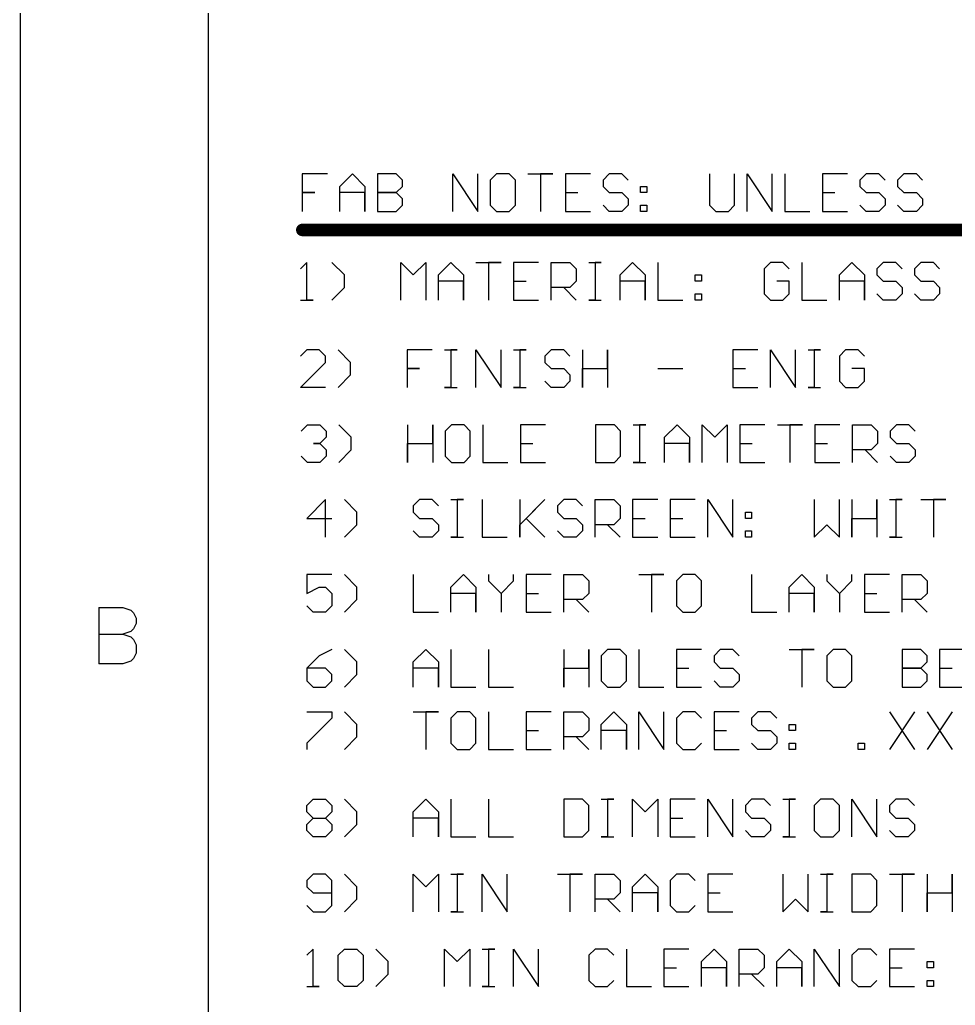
# Model space of a CAD drawing. Header units: millimetres. Extents: x 1.5 to 17.5, y 1 to 11.2.
# Drawn here: x 1.499 to 2.992, y 4.18 to 5.753 of the extents above; entities that cross this region are included whole.
import ezdxf

# ---------------------------------------------------------------- set-up
doc = ezdxf.new("R2010")
doc.units = ezdxf.units.MM
doc.header["$MEASUREMENT"] = 0
doc.layers.add('Mechanical16', color=56, linetype='Continuous')
doc.layers.add('Mechanical6', color=56, linetype='Continuous')

msp = doc.modelspace()

# ---------------------------------------------------------------- linework, layer by layer
at = {"layer": 'Mechanical16'}
for p, q in [((1.625, 4.815), (1.625, 4.725)), ((1.625, 4.815), (1.6636, 4.815)), ((1.6636, 4.815), (1.6764, 4.8107)), ((1.6764, 4.8107), (1.6807, 4.8064)), ((1.6807, 4.8064), (1.685, 4.7978)), ((1.685, 4.7978), (1.685, 4.7893)), ((1.6807, 4.7807), (1.6764, 4.7764)), ((1.685, 4.7893), (1.6807, 4.7807)), ((1.625, 4.7721), (1.6636, 4.7721)), ((1.6764, 4.7764), (1.6636, 4.7721)), ((1.6636, 4.7721), (1.6764, 4.7678)), ((1.6764, 4.7678), (1.6807, 4.7636)), ((1.6807, 4.7636), (1.685, 4.755)), ((1.685, 4.755), (1.685, 4.7421)), ((1.6807, 4.7336), (1.6764, 4.7293)), ((1.685, 4.7421), (1.6807, 4.7336)), ((1.6636, 4.725), (1.625, 4.725)), ((1.6764, 4.7293), (1.6636, 4.725))]:
    msp.add_line(p, q, dxfattribs=at)
at = {"layer": 'Mechanical16', "const_width": 0.002}
for points in [[(1.5, 1), (1.5, 11)], [(1.8, 1.3), (1.8, 10.7)]]:
    msp.add_lwpolyline(points, dxfattribs=at)
at = {"layer": 'Mechanical6'}
for p, q in [((1.9899, 5.5066), (1.9499, 5.5066)), ((1.9499, 5.5066), (1.9499, 5.4766)), ((2.0099, 5.4866), (2.0299, 5.5066)), ((2.0299, 5.5066), (2.0498, 5.4866)), ((2.0698, 5.5066), (2.0698, 5.4466)), ((2.0998, 5.5066), (2.0698, 5.5066)), ((2.1098, 5.4966), (2.0998, 5.5066)), ((2.1898, 5.4466), (2.1898, 5.5066)), ((2.1898, 5.5066), (2.2298, 5.4466)), ((2.2298, 5.4466), (2.2298, 5.5066)), ((2.2598, 5.5066), (2.2498, 5.4966)), ((2.2798, 5.5066), (2.2598, 5.5066)), ((2.2898, 5.4966), (2.2798, 5.5066)), ((2.3098, 5.5066), (2.3498, 5.5066)), ((2.3498, 5.5066), (2.3298, 5.5066)), ((2.3298, 5.5066), (2.3298, 5.4466)), ((2.4097, 5.5066), (2.3697, 5.5066)), ((2.3697, 5.5066), (2.3697, 5.4466)), ((2.4397, 5.5066), (2.4297, 5.4966)), ((2.4597, 5.5066), (2.4397, 5.5066)), ((2.4697, 5.4966), (2.4597, 5.5066)), ((2.5997, 5.5066), (2.5997, 5.4566)), ((2.6397, 5.4566), (2.6397, 5.5066)), ((2.6597, 5.4466), (2.6597, 5.5066)), ((2.6597, 5.5066), (2.6996, 5.4466)), ((2.6996, 5.4466), (2.6996, 5.5066)), ((2.7196, 5.5066), (2.7196, 5.4466)), ((2.8196, 5.5066), (2.7796, 5.5066)), ((2.7796, 5.5066), (2.7796, 5.4466)), ((2.8496, 5.5066), (2.8396, 5.4966)), ((2.8696, 5.5066), (2.8496, 5.5066)), ((2.8796, 5.4966), (2.8696, 5.5066)), ((2.9096, 5.5066), (2.8996, 5.4966)), ((2.9296, 5.5066), (2.9096, 5.5066)), ((2.9396, 5.4966), (2.9296, 5.5066)), ((2.1098, 5.4866), (2.1098, 5.4966)), ((2.2498, 5.4966), (2.2498, 5.4566)), ((2.2898, 5.4566), (2.2898, 5.4966)), ((2.4297, 5.4966), (2.4297, 5.4866)), ((2.8396, 5.4966), (2.8396, 5.4866)), ((2.8996, 5.4966), (2.8996, 5.4866)), ((1.9499, 5.4766), (1.9699, 5.4766)), ((1.9699, 5.4766), (1.9499, 5.4766)), ((1.9499, 5.4766), (1.9499, 5.4466)), ((2.0099, 5.4466), (2.0099, 5.4866)), ((2.0498, 5.4766), (2.0099, 5.4766)), ((2.0498, 5.4866), (2.0498, 5.4466)), ((2.0498, 5.4466), (2.0498, 5.4766)), ((2.0998, 5.4766), (2.0698, 5.4766)), ((2.0698, 5.4766), (2.0998, 5.4766)), ((2.0998, 5.4766), (2.1098, 5.4866)), ((2.1098, 5.4666), (2.0998, 5.4766)), ((2.3697, 5.4766), (2.3897, 5.4766)), ((2.4297, 5.4866), (2.4397, 5.4766)), ((2.4397, 5.4766), (2.4597, 5.4766)), ((2.4597, 5.4766), (2.4697, 5.4666)), ((2.4897, 5.4866), (2.4997, 5.4866)), ((2.4897, 5.4766), (2.4897, 5.4866)), ((2.4997, 5.4766), (2.4897, 5.4766)), ((2.4997, 5.4866), (2.4997, 5.4766)), ((2.7796, 5.4766), (2.7996, 5.4766)), ((2.8396, 5.4866), (2.8496, 5.4766)), ((2.8496, 5.4766), (2.8696, 5.4766)), ((2.8696, 5.4766), (2.8796, 5.4666)), ((2.8996, 5.4866), (2.9096, 5.4766)), ((2.9096, 5.4766), (2.9296, 5.4766)), ((2.9296, 5.4766), (2.9396, 5.4666)), ((2.0998, 5.4466), (2.1098, 5.4566)), ((2.1098, 5.4566), (2.1098, 5.4666)), ((2.2498, 5.4566), (2.2598, 5.4466)), ((2.2798, 5.4466), (2.2898, 5.4566)), ((2.4397, 5.4466), (2.4297, 5.4566)), ((2.4697, 5.4566), (2.4597, 5.4466)), ((2.4697, 5.4666), (2.4697, 5.4566)), ((2.4897, 5.4566), (2.4997, 5.4566)), ((2.4897, 5.4466), (2.4897, 5.4566)), ((2.4997, 5.4566), (2.4997, 5.4466)), ((2.5997, 5.4566), (2.6097, 5.4466)), ((2.6297, 5.4466), (2.6397, 5.4566)), ((2.8496, 5.4466), (2.8396, 5.4566)), ((2.8796, 5.4566), (2.8696, 5.4466)), ((2.8796, 5.4666), (2.8796, 5.4566)), ((2.9096, 5.4466), (2.8996, 5.4566)), ((2.9396, 5.4566), (2.9296, 5.4466)), ((2.9396, 5.4666), (2.9396, 5.4566)), ((2.0698, 5.4466), (2.0998, 5.4466)), ((2.2598, 5.4466), (2.2798, 5.4466)), ((2.3697, 5.4466), (2.4097, 5.4466)), ((2.4597, 5.4466), (2.4397, 5.4466)), ((2.4997, 5.4466), (2.4897, 5.4466)), ((2.6097, 5.4466), (2.6297, 5.4466)), ((2.7196, 5.4466), (2.7596, 5.4466)), ((2.7796, 5.4466), (2.8196, 5.4466)), ((2.8696, 5.4466), (2.8496, 5.4466)), ((2.9296, 5.4466), (2.9096, 5.4466)), ((1.957, 5.3653), (1.947, 5.3553)), ((1.957, 5.3053), (1.957, 5.3653)), ((2.017, 5.3453), (1.997, 5.3653)), ((2.107, 5.3053), (2.107, 5.3653)), ((2.107, 5.3653), (2.127, 5.3453)), ((2.127, 5.3453), (2.147, 5.3653)), ((2.147, 5.3653), (2.147, 5.3053)), ((2.167, 5.3453), (2.187, 5.3653)), ((2.187, 5.3653), (2.207, 5.3453)), ((2.2269, 5.3653), (2.2669, 5.3653)), ((2.2669, 5.3653), (2.2469, 5.3653)), ((2.2469, 5.3653), (2.2469, 5.3053)), ((2.3269, 5.3653), (2.2869, 5.3653)), ((2.2869, 5.3653), (2.2869, 5.3053)), ((2.3469, 5.3053), (2.3469, 5.3653)), ((2.3469, 5.3653), (2.3769, 5.3653)), ((2.3769, 5.3653), (2.3869, 5.3553)), ((2.4069, 5.3653), (2.4269, 5.3653)), ((2.4269, 5.3653), (2.4169, 5.3653)), ((2.4169, 5.3653), (2.4169, 5.3053)), ((2.4569, 5.3453), (2.4769, 5.3653)), ((2.4769, 5.3653), (2.4969, 5.3453)), ((2.5169, 5.3653), (2.5169, 5.3053)), ((2.6968, 5.3653), (2.6868, 5.3553)), ((2.7168, 5.3653), (2.6968, 5.3653)), ((2.7268, 5.3553), (2.7168, 5.3653)), ((2.7468, 5.3653), (2.7468, 5.3053)), ((2.8068, 5.3453), (2.8268, 5.3653)), ((2.8268, 5.3653), (2.8467, 5.3453)), ((2.8767, 5.3653), (2.8667, 5.3553)), ((2.8967, 5.3653), (2.8767, 5.3653)), ((2.9067, 5.3553), (2.8967, 5.3653)), ((2.9367, 5.3653), (2.9267, 5.3553)), ((2.9567, 5.3653), (2.9367, 5.3653)), ((2.9667, 5.3553), (2.9567, 5.3653)), ((2.3869, 5.3553), (2.3869, 5.3353)), ((2.6868, 5.3553), (2.6868, 5.3153)), ((2.8667, 5.3553), (2.8667, 5.3453)), ((2.9267, 5.3553), (2.9267, 5.3453)), ((2.017, 5.3253), (2.017, 5.3453)), ((2.167, 5.3053), (2.167, 5.3453)), ((2.207, 5.3353), (2.167, 5.3353)), ((2.207, 5.3453), (2.207, 5.3053)), ((2.207, 5.3053), (2.207, 5.3353)), ((2.2869, 5.3353), (2.3069, 5.3353)), ((2.3869, 5.3353), (2.3769, 5.3253)), ((2.4569, 5.3053), (2.4569, 5.3453)), ((2.4969, 5.3353), (2.4569, 5.3353)), ((2.4969, 5.3453), (2.4969, 5.3053)), ((2.4969, 5.3053), (2.4969, 5.3353)), ((2.5768, 5.3453), (2.5868, 5.3453)), ((2.5768, 5.3353), (2.5768, 5.3453)), ((2.5868, 5.3353), (2.5768, 5.3353)), ((2.5868, 5.3453), (2.5868, 5.3353)), ((2.7268, 5.3353), (2.7068, 5.3353)), ((2.7268, 5.3153), (2.7268, 5.3353)), ((2.8068, 5.3053), (2.8068, 5.3453)), ((2.8467, 5.3353), (2.8068, 5.3353)), ((2.8467, 5.3453), (2.8467, 5.3053)), ((2.8467, 5.3053), (2.8467, 5.3353)), ((2.8667, 5.3453), (2.8767, 5.3353)), ((2.8767, 5.3353), (2.8967, 5.3353)), ((2.8967, 5.3353), (2.9067, 5.3253)), ((2.9267, 5.3453), (2.9367, 5.3353)), ((2.9367, 5.3353), (2.9567, 5.3353)), ((2.9567, 5.3353), (2.9667, 5.3253)), ((1.997, 5.3053), (2.017, 5.3253)), ((2.3769, 5.3253), (2.3469, 5.3253)), ((2.3669, 5.3253), (2.3869, 5.3053)), ((2.5768, 5.3153), (2.5868, 5.3153)), ((2.5768, 5.3053), (2.5768, 5.3153)), ((2.5868, 5.3153), (2.5868, 5.3053)), ((2.6868, 5.3153), (2.6968, 5.3053)), ((2.7168, 5.3053), (2.7268, 5.3153)), ((2.8767, 5.3053), (2.8667, 5.3153)), ((2.9067, 5.3153), (2.8967, 5.3053)), ((2.9067, 5.3253), (2.9067, 5.3153)), ((2.9367, 5.3053), (2.9267, 5.3153)), ((2.9667, 5.3153), (2.9567, 5.3053)), ((2.9667, 5.3253), (2.9667, 5.3153)), ((1.947, 5.3053), (1.967, 5.3053)), ((1.967, 5.3053), (1.957, 5.3053)), ((2.2869, 5.3053), (2.3269, 5.3053)), ((2.4169, 5.3053), (2.4069, 5.3053)), ((2.4069, 5.3053), (2.4269, 5.3053)), ((2.5169, 5.3053), (2.5568, 5.3053)), ((2.5868, 5.3053), (2.5768, 5.3053)), ((2.6968, 5.3053), (2.7168, 5.3053)), ((2.7468, 5.3053), (2.7868, 5.3053)), ((2.8967, 5.3053), (2.8767, 5.3053)), ((2.9567, 5.3053), (2.9367, 5.3053)), ((1.957, 5.2258), (1.947, 5.2158)), ((1.977, 5.2258), (1.957, 5.2258)), ((1.987, 5.2158), (1.977, 5.2258)), ((2.027, 5.2058), (2.007, 5.2258)), ((2.157, 5.2258), (2.117, 5.2258)), ((2.117, 5.2258), (2.117, 5.1958)), ((2.177, 5.2258), (2.197, 5.2258)), ((2.197, 5.2258), (2.187, 5.2258)), ((2.187, 5.2258), (2.187, 5.1658)), ((2.2269, 5.1658), (2.2269, 5.2258)), ((2.2269, 5.2258), (2.2669, 5.1658)), ((2.2669, 5.1658), (2.2669, 5.2258)), ((2.2869, 5.2258), (2.3069, 5.2258)), ((2.3069, 5.2258), (2.2969, 5.2258)), ((2.2969, 5.2258), (2.2969, 5.1658)), ((2.3469, 5.2258), (2.3369, 5.2158)), ((2.3669, 5.2258), (2.3469, 5.2258)), ((2.3769, 5.2158), (2.3669, 5.2258)), ((2.3969, 5.2258), (2.3969, 5.1658)), ((2.4369, 5.1958), (2.4369, 5.2258)), ((2.4369, 5.2258), (2.4369, 5.1658)), ((2.6768, 5.2258), (2.6368, 5.2258)), ((2.6368, 5.2258), (2.6368, 5.1658)), ((2.6968, 5.1658), (2.6968, 5.2258)), ((2.6968, 5.2258), (2.7368, 5.1658)), ((2.7368, 5.1658), (2.7368, 5.2258)), ((2.7568, 5.2258), (2.7768, 5.2258)), ((2.7768, 5.2258), (2.7668, 5.2258)), ((2.7668, 5.2258), (2.7668, 5.1658)), ((2.8168, 5.2258), (2.8068, 5.2158)), ((2.8368, 5.2258), (2.8168, 5.2258)), ((2.8467, 5.2158), (2.8368, 5.2258)), ((1.947, 5.1658), (1.987, 5.2058)), ((1.987, 5.2058), (1.987, 5.2158)), ((2.027, 5.1858), (2.027, 5.2058)), ((2.3369, 5.2158), (2.3369, 5.2058)), ((2.3369, 5.2058), (2.3469, 5.1958)), ((2.8068, 5.2158), (2.8068, 5.1758)), ((2.117, 5.1958), (2.137, 5.1958)), ((2.137, 5.1958), (2.117, 5.1958)), ((2.117, 5.1958), (2.117, 5.1658)), ((2.3469, 5.1958), (2.3669, 5.1958)), ((2.3669, 5.1958), (2.3769, 5.1858)), ((2.3969, 5.1658), (2.3969, 5.1958)), ((2.3969, 5.1958), (2.4369, 5.1958)), ((2.5169, 5.1958), (2.5568, 5.1958)), ((2.6368, 5.1958), (2.6568, 5.1958)), ((2.8467, 5.1958), (2.8268, 5.1958)), ((2.8467, 5.1758), (2.8467, 5.1958)), ((2.007, 5.1658), (2.027, 5.1858)), ((2.3469, 5.1658), (2.3369, 5.1758)), ((2.3769, 5.1758), (2.3669, 5.1658)), ((2.3769, 5.1858), (2.3769, 5.1758)), ((2.8068, 5.1758), (2.8168, 5.1658)), ((2.8368, 5.1658), (2.8467, 5.1758)), ((1.987, 5.1658), (1.947, 5.1658)), ((2.187, 5.1658), (2.177, 5.1658)), ((2.177, 5.1658), (2.197, 5.1658)), ((2.2969, 5.1658), (2.2869, 5.1658)), ((2.2869, 5.1658), (2.3069, 5.1658)), ((2.3669, 5.1658), (2.3469, 5.1658)), ((2.6368, 5.1658), (2.6768, 5.1658)), ((2.7668, 5.1658), (2.7568, 5.1658)), ((2.7568, 5.1658), (2.7768, 5.1658)), ((2.8168, 5.1658), (2.8368, 5.1658)), ((1.948, 5.0963), (1.958, 5.1063)), ((1.958, 5.1063), (1.978, 5.1063)), ((1.978, 5.1063), (1.988, 5.0963)), ((1.988, 5.0963), (1.988, 5.0863)), ((2.028, 5.0863), (2.008, 5.1063)), ((2.1179, 5.1063), (2.1179, 5.0463)), ((2.1579, 5.0763), (2.1579, 5.1063)), ((2.1579, 5.1063), (2.1579, 5.0463)), ((2.1879, 5.1063), (2.1779, 5.0963)), ((2.1779, 5.0963), (2.1779, 5.0563)), ((2.2079, 5.1063), (2.1879, 5.1063)), ((2.2179, 5.0963), (2.2079, 5.1063)), ((2.2179, 5.0563), (2.2179, 5.0963)), ((2.2379, 5.1063), (2.2379, 5.0463)), ((2.3379, 5.1063), (2.2979, 5.1063)), ((2.2979, 5.1063), (2.2979, 5.0463)), ((2.4178, 5.1063), (2.4178, 5.0463)), ((2.4478, 5.1063), (2.4178, 5.1063)), ((2.4578, 5.0963), (2.4478, 5.1063)), ((2.4578, 5.0563), (2.4578, 5.0963)), ((2.4778, 5.1063), (2.4978, 5.1063)), ((2.4978, 5.1063), (2.4878, 5.1063)), ((2.4878, 5.1063), (2.4878, 5.0463)), ((2.5278, 5.0863), (2.5478, 5.1063)), ((2.5478, 5.1063), (2.5678, 5.0863)), ((2.5878, 5.0463), (2.5878, 5.1063)), ((2.5878, 5.1063), (2.6078, 5.0863)), ((2.6078, 5.0863), (2.6278, 5.1063)), ((2.6278, 5.1063), (2.6278, 5.0463)), ((2.6878, 5.1063), (2.6478, 5.1063)), ((2.6478, 5.1063), (2.6478, 5.0463)), ((2.7078, 5.1063), (2.7477, 5.1063)), ((2.7477, 5.1063), (2.7277, 5.1063)), ((2.7277, 5.1063), (2.7277, 5.0463)), ((2.8077, 5.1063), (2.7677, 5.1063)), ((2.7677, 5.1063), (2.7677, 5.0463)), ((2.8277, 5.0463), (2.8277, 5.1063)), ((2.8277, 5.1063), (2.8577, 5.1063)), ((2.8577, 5.1063), (2.8677, 5.0963)), ((2.8677, 5.0963), (2.8677, 5.0763)), ((2.8977, 5.1063), (2.8877, 5.0963)), ((2.8877, 5.0963), (2.8877, 5.0863)), ((2.9177, 5.1063), (2.8977, 5.1063)), ((2.9277, 5.0963), (2.9177, 5.1063)), ((1.988, 5.0863), (1.978, 5.0763)), ((2.028, 5.0663), (2.028, 5.0863)), ((2.5278, 5.0463), (2.5278, 5.0863)), ((2.5678, 5.0863), (2.5678, 5.0463)), ((2.8877, 5.0863), (2.8977, 5.0763)), ((1.978, 5.0763), (1.968, 5.0763)), ((1.968, 5.0763), (1.978, 5.0763)), ((1.978, 5.0763), (1.988, 5.0663)), ((1.988, 5.0663), (1.988, 5.0563)), ((2.008, 5.0463), (2.028, 5.0663)), ((2.1179, 5.0463), (2.1179, 5.0763)), ((2.1179, 5.0763), (2.1579, 5.0763)), ((2.2979, 5.0763), (2.3179, 5.0763)), ((2.5678, 5.0763), (2.5278, 5.0763)), ((2.5678, 5.0463), (2.5678, 5.0763)), ((2.6478, 5.0763), (2.6678, 5.0763)), ((2.7677, 5.0763), (2.7877, 5.0763)), ((2.8577, 5.0663), (2.8277, 5.0663)), ((2.8477, 5.0663), (2.8677, 5.0463)), ((2.8677, 5.0763), (2.8577, 5.0663)), ((2.8977, 5.0763), (2.9177, 5.0763)), ((2.9177, 5.0763), (2.9277, 5.0663)), ((2.9277, 5.0663), (2.9277, 5.0563)), ((1.958, 5.0463), (1.948, 5.0563)), ((1.988, 5.0563), (1.978, 5.0463)), ((2.1779, 5.0563), (2.1879, 5.0463)), ((2.2079, 5.0463), (2.2179, 5.0563)), ((2.4478, 5.0463), (2.4578, 5.0563)), ((2.8977, 5.0463), (2.8877, 5.0563)), ((2.9277, 5.0563), (2.9177, 5.0463)), ((1.978, 5.0463), (1.958, 5.0463)), ((2.1879, 5.0463), (2.2079, 5.0463)), ((2.2379, 5.0463), (2.2779, 5.0463)), ((2.2979, 5.0463), (2.3379, 5.0463)), ((2.4178, 5.0463), (2.4478, 5.0463)), ((2.4878, 5.0463), (2.4778, 5.0463)), ((2.4778, 5.0463), (2.4978, 5.0463)), ((2.6478, 5.0463), (2.6878, 5.0463)), ((2.7677, 5.0463), (2.8077, 5.0463)), ((2.9177, 5.0463), (2.8977, 5.0463)), ((1.987, 4.9868), (1.957, 4.9568)), ((1.987, 4.9268), (1.987, 4.9868)), ((2.037, 4.9668), (2.017, 4.9868)), ((2.137, 4.9868), (2.127, 4.9768)), ((2.157, 4.9868), (2.137, 4.9868)), ((2.167, 4.9768), (2.157, 4.9868)), ((2.187, 4.9868), (2.207, 4.9868)), ((2.207, 4.9868), (2.197, 4.9868)), ((2.197, 4.9868), (2.197, 4.9268)), ((2.2369, 4.9868), (2.2369, 4.9268)), ((2.2969, 4.9868), (2.2969, 4.9268)), ((2.2969, 4.9468), (2.3369, 4.9868)), ((2.3369, 4.9868), (2.3069, 4.9568)), ((2.3669, 4.9868), (2.3569, 4.9768)), ((2.3869, 4.9868), (2.3669, 4.9868)), ((2.3969, 4.9768), (2.3869, 4.9868)), ((2.4169, 4.9268), (2.4169, 4.9868)), ((2.4169, 4.9868), (2.4469, 4.9868)), ((2.4469, 4.9868), (2.4569, 4.9768)), ((2.5169, 4.9868), (2.4769, 4.9868)), ((2.4769, 4.9868), (2.4769, 4.9268)), ((2.5768, 4.9868), (2.5369, 4.9868)), ((2.5369, 4.9868), (2.5369, 4.9268)), ((2.5968, 4.9268), (2.5968, 4.9868)), ((2.5968, 4.9868), (2.6368, 4.9268)), ((2.6368, 4.9268), (2.6368, 4.9868)), ((2.7668, 4.9868), (2.7668, 4.9268)), ((2.8068, 4.9268), (2.8068, 4.9868)), ((2.8268, 4.9868), (2.8268, 4.9268)), ((2.8667, 4.9568), (2.8667, 4.9868)), ((2.8667, 4.9868), (2.8667, 4.9268)), ((2.8867, 4.9868), (2.9067, 4.9868)), ((2.9067, 4.9868), (2.8967, 4.9868)), ((2.8967, 4.9868), (2.8967, 4.9268)), ((2.9367, 4.9868), (2.9767, 4.9868)), ((2.9767, 4.9868), (2.9567, 4.9868)), ((2.9567, 4.9868), (2.9567, 4.9268)), ((2.127, 4.9768), (2.127, 4.9668)), ((2.3569, 4.9768), (2.3569, 4.9668)), ((2.4569, 4.9768), (2.4569, 4.9568)), ((1.957, 4.9568), (1.997, 4.9568)), ((2.037, 4.9468), (2.037, 4.9668)), ((2.127, 4.9668), (2.137, 4.9568)), ((2.137, 4.9568), (2.157, 4.9568)), ((2.157, 4.9568), (2.167, 4.9468)), ((2.3069, 4.9568), (2.3369, 4.9268)), ((2.3569, 4.9668), (2.3669, 4.9568)), ((2.3669, 4.9568), (2.3869, 4.9568)), ((2.3869, 4.9568), (2.3969, 4.9468)), ((2.4569, 4.9568), (2.4469, 4.9468)), ((2.4769, 4.9568), (2.4969, 4.9568)), ((2.5369, 4.9568), (2.5568, 4.9568)), ((2.6568, 4.9668), (2.6668, 4.9668)), ((2.6568, 4.9568), (2.6568, 4.9668)), ((2.6668, 4.9568), (2.6568, 4.9568)), ((2.6668, 4.9668), (2.6668, 4.9568)), ((2.8268, 4.9268), (2.8268, 4.9568)), ((2.8268, 4.9568), (2.8667, 4.9568)), ((2.017, 4.9268), (2.037, 4.9468)), ((2.167, 4.9468), (2.167, 4.9368)), ((2.2969, 4.9268), (2.2969, 4.9468)), ((2.3969, 4.9468), (2.3969, 4.9368)), ((2.4469, 4.9468), (2.4169, 4.9468)), ((2.4369, 4.9468), (2.4569, 4.9268)), ((2.7668, 4.9268), (2.7868, 4.9468)), ((2.7868, 4.9468), (2.8068, 4.9268)), ((2.137, 4.9268), (2.127, 4.9368)), ((2.157, 4.9268), (2.137, 4.9268)), ((2.167, 4.9368), (2.157, 4.9268)), ((2.197, 4.9268), (2.187, 4.9268)), ((2.187, 4.9268), (2.207, 4.9268)), ((2.2369, 4.9268), (2.2769, 4.9268)), ((2.3669, 4.9268), (2.3569, 4.9368)), ((2.3869, 4.9268), (2.3669, 4.9268)), ((2.3969, 4.9368), (2.3869, 4.9268)), ((2.4769, 4.9268), (2.5169, 4.9268)), ((2.5369, 4.9268), (2.5768, 4.9268)), ((2.6568, 4.9368), (2.6668, 4.9368)), ((2.6568, 4.9268), (2.6568, 4.9368)), ((2.6668, 4.9268), (2.6568, 4.9268)), ((2.6668, 4.9368), (2.6668, 4.9268)), ((2.8967, 4.9268), (2.8867, 4.9268)), ((2.8867, 4.9268), (2.9067, 4.9268)), ((1.997, 4.8673), (1.957, 4.8673)), ((1.957, 4.8673), (1.957, 4.8373)), ((2.037, 4.8473), (2.017, 4.8673)), ((2.127, 4.8673), (2.127, 4.8073)), ((2.187, 4.8473), (2.207, 4.8673)), ((2.207, 4.8673), (2.227, 4.8473)), ((2.2469, 4.8673), (2.2469, 4.8573)), ((2.2869, 4.8573), (2.2869, 4.8673)), ((2.3469, 4.8673), (2.3069, 4.8673)), ((2.3069, 4.8673), (2.3069, 4.8073)), ((2.3669, 4.8073), (2.3669, 4.8673)), ((2.3669, 4.8673), (2.3969, 4.8673)), ((2.3969, 4.8673), (2.4069, 4.8573)), ((2.4869, 4.8673), (2.5269, 4.8673)), ((2.5269, 4.8673), (2.5069, 4.8673)), ((2.5069, 4.8673), (2.5069, 4.8073)), ((2.5568, 4.8673), (2.5468, 4.8573)), ((2.5768, 4.8673), (2.5568, 4.8673)), ((2.5868, 4.8573), (2.5768, 4.8673)), ((2.6668, 4.8673), (2.6668, 4.8073)), ((2.7268, 4.8473), (2.7468, 4.8673)), ((2.7468, 4.8673), (2.7668, 4.8473)), ((2.7868, 4.8673), (2.7868, 4.8573)), ((2.8268, 4.8573), (2.8268, 4.8673)), ((2.8867, 4.8673), (2.8468, 4.8673)), ((2.8468, 4.8673), (2.8468, 4.8073)), ((2.9067, 4.8073), (2.9067, 4.8673)), ((2.9067, 4.8673), (2.9367, 4.8673)), ((2.9367, 4.8673), (2.9467, 4.8573)), ((1.957, 4.8373), (1.977, 4.8473)), ((1.977, 4.8473), (1.987, 4.8473)), ((1.987, 4.8473), (1.997, 4.8373)), ((2.037, 4.8273), (2.037, 4.8473)), ((2.187, 4.8073), (2.187, 4.8473)), ((2.227, 4.8473), (2.227, 4.8073)), ((2.2469, 4.8573), (2.2669, 4.8373)), ((2.2669, 4.8373), (2.2869, 4.8573)), ((2.4069, 4.8573), (2.4069, 4.8373)), ((2.5468, 4.8573), (2.5468, 4.8173)), ((2.5868, 4.8173), (2.5868, 4.8573)), ((2.7268, 4.8073), (2.7268, 4.8473)), ((2.7668, 4.8473), (2.7668, 4.8073)), ((2.7868, 4.8573), (2.8068, 4.8373)), ((2.8068, 4.8373), (2.8268, 4.8573)), ((2.9467, 4.8573), (2.9467, 4.8373)), ((1.997, 4.8373), (1.997, 4.8173)), ((2.017, 4.8073), (2.037, 4.8273)), ((2.227, 4.8373), (2.187, 4.8373)), ((2.227, 4.8073), (2.227, 4.8373)), ((2.2669, 4.8373), (2.2669, 4.8073)), ((2.3069, 4.8373), (2.3269, 4.8373)), ((2.3969, 4.8273), (2.3669, 4.8273)), ((2.3869, 4.8273), (2.4069, 4.8073)), ((2.4069, 4.8373), (2.3969, 4.8273)), ((2.7668, 4.8373), (2.7268, 4.8373)), ((2.7668, 4.8073), (2.7668, 4.8373)), ((2.8068, 4.8373), (2.8068, 4.8073)), ((2.8468, 4.8373), (2.8667, 4.8373)), ((2.9367, 4.8273), (2.9067, 4.8273)), ((2.9267, 4.8273), (2.9467, 4.8073)), ((2.9467, 4.8373), (2.9367, 4.8273)), ((1.967, 4.8073), (1.957, 4.8173)), ((1.997, 4.8173), (1.987, 4.8073)), ((2.5468, 4.8173), (2.5568, 4.8073)), ((2.5768, 4.8073), (2.5868, 4.8173)), ((1.987, 4.8073), (1.967, 4.8073)), ((2.127, 4.8073), (2.167, 4.8073)), ((2.3069, 4.8073), (2.3469, 4.8073)), ((2.5568, 4.8073), (2.5768, 4.8073)), ((2.6668, 4.8073), (2.7068, 4.8073)), ((2.8468, 4.8073), (2.8867, 4.8073)), ((1.977, 4.7378), (1.957, 4.7178)), ((1.997, 4.7478), (1.977, 4.7378)), ((2.037, 4.7278), (2.017, 4.7478)), ((2.127, 4.7278), (2.147, 4.7478)), ((2.147, 4.7478), (2.167, 4.7278)), ((2.187, 4.7478), (2.187, 4.6878)), ((2.2469, 4.7478), (2.2469, 4.6878)), ((2.3669, 4.7478), (2.3669, 4.6878)), ((2.4069, 4.7178), (2.4069, 4.7478)), ((2.4069, 4.7478), (2.4069, 4.6878)), ((2.4369, 4.7478), (2.4269, 4.7378)), ((2.4269, 4.7378), (2.4269, 4.6978)), ((2.4569, 4.7478), (2.4369, 4.7478)), ((2.4669, 4.7378), (2.4569, 4.7478)), ((2.4669, 4.6978), (2.4669, 4.7378)), ((2.4869, 4.7478), (2.4869, 4.6878)), ((2.5868, 4.7478), (2.5468, 4.7478)), ((2.5468, 4.7478), (2.5468, 4.6878)), ((2.6168, 4.7478), (2.6068, 4.7378)), ((2.6068, 4.7378), (2.6068, 4.7278)), ((2.6368, 4.7478), (2.6168, 4.7478)), ((2.6468, 4.7378), (2.6368, 4.7478)), ((2.7268, 4.7478), (2.7668, 4.7478)), ((2.7668, 4.7478), (2.7468, 4.7478)), ((2.7468, 4.7478), (2.7468, 4.6878)), ((2.7968, 4.7478), (2.7868, 4.7378)), ((2.7868, 4.7378), (2.7868, 4.6978)), ((2.8168, 4.7478), (2.7968, 4.7478)), ((2.8268, 4.7378), (2.8168, 4.7478)), ((2.8268, 4.6978), (2.8268, 4.7378)), ((2.9067, 4.7478), (2.9067, 4.6878)), ((2.9367, 4.7478), (2.9067, 4.7478)), ((2.9467, 4.7378), (2.9367, 4.7478)), ((2.9467, 4.7278), (2.9467, 4.7378)), ((3.0067, 4.7478), (2.9667, 4.7478)), ((2.9667, 4.7478), (2.9667, 4.6878)), ((1.957, 4.7178), (1.957, 4.6978)), ((1.987, 4.7178), (1.957, 4.7178)), ((1.997, 4.7078), (1.987, 4.7178)), ((2.037, 4.7078), (2.037, 4.7278)), ((2.127, 4.6878), (2.127, 4.7278)), ((2.167, 4.7178), (2.127, 4.7178)), ((2.167, 4.7278), (2.167, 4.6878)), ((2.167, 4.6878), (2.167, 4.7178)), ((2.3669, 4.6878), (2.3669, 4.7178)), ((2.3669, 4.7178), (2.4069, 4.7178)), ((2.5468, 4.7178), (2.5668, 4.7178)), ((2.6068, 4.7278), (2.6168, 4.7178)), ((2.6168, 4.7178), (2.6368, 4.7178)), ((2.6368, 4.7178), (2.6468, 4.7078)), ((2.9367, 4.7178), (2.9067, 4.7178)), ((2.9067, 4.7178), (2.9367, 4.7178)), ((2.9367, 4.7178), (2.9467, 4.7278)), ((2.9467, 4.7078), (2.9367, 4.7178)), ((2.9667, 4.7178), (2.9867, 4.7178)), ((1.997, 4.6978), (1.997, 4.7078)), ((2.017, 4.6878), (2.037, 4.7078)), ((2.6468, 4.7078), (2.6468, 4.6978)), ((2.9467, 4.6978), (2.9467, 4.7078)), ((1.957, 4.6978), (1.967, 4.6878)), ((1.967, 4.6878), (1.987, 4.6878)), ((1.987, 4.6878), (1.997, 4.6978)), ((2.187, 4.6878), (2.227, 4.6878)), ((2.2469, 4.6878), (2.2869, 4.6878)), ((2.4269, 4.6978), (2.4369, 4.6878)), ((2.4369, 4.6878), (2.4569, 4.6878)), ((2.4569, 4.6878), (2.4669, 4.6978)), ((2.4869, 4.6878), (2.5269, 4.6878)), ((2.5468, 4.6878), (2.5868, 4.6878)), ((2.6168, 4.6878), (2.6068, 4.6978)), ((2.6368, 4.6878), (2.6168, 4.6878)), ((2.6468, 4.6978), (2.6368, 4.6878)), ((2.7868, 4.6978), (2.7968, 4.6878)), ((2.7968, 4.6878), (2.8168, 4.6878)), ((2.8168, 4.6878), (2.8268, 4.6978)), ((2.9067, 4.6878), (2.9367, 4.6878)), ((2.9367, 4.6878), (2.9467, 4.6978)), ((2.9667, 4.6878), (3.0067, 4.6878)), ((1.957, 4.6483), (1.997, 4.6483)), ((1.997, 4.6483), (1.997, 4.6383)), ((2.037, 4.6283), (2.017, 4.6483)), ((2.127, 4.6483), (2.167, 4.6483)), ((2.167, 4.6483), (2.147, 4.6483)), ((2.147, 4.6483), (2.147, 4.5883)), ((2.197, 4.6483), (2.187, 4.6383)), ((2.217, 4.6483), (2.197, 4.6483)), ((2.227, 4.6383), (2.217, 4.6483)), ((2.2469, 4.6483), (2.2469, 4.5883)), ((2.3469, 4.6483), (2.3069, 4.6483)), ((2.3069, 4.6483), (2.3069, 4.5883)), ((2.3669, 4.5883), (2.3669, 4.6483)), ((2.3669, 4.6483), (2.3969, 4.6483)), ((2.3969, 4.6483), (2.4069, 4.6383)), ((2.4269, 4.6283), (2.4469, 4.6483)), ((2.4469, 4.6483), (2.4669, 4.6283)), ((2.4869, 4.5883), (2.4869, 4.6483)), ((2.4869, 4.6483), (2.5269, 4.5883)), ((2.5269, 4.5883), (2.5269, 4.6483)), ((2.5568, 4.6483), (2.5468, 4.6383)), ((2.5768, 4.6483), (2.5568, 4.6483)), ((2.5868, 4.6383), (2.5768, 4.6483)), ((2.6468, 4.6483), (2.6068, 4.6483)), ((2.6068, 4.6483), (2.6068, 4.5883)), ((2.6768, 4.6483), (2.6668, 4.6383)), ((2.6968, 4.6483), (2.6768, 4.6483)), ((2.7068, 4.6383), (2.6968, 4.6483)), ((2.8867, 4.6483), (2.9267, 4.5883)), ((2.9267, 4.6483), (2.8867, 4.5883)), ((2.9467, 4.6483), (2.9867, 4.5883)), ((2.9867, 4.6483), (2.9467, 4.5883)), ((1.997, 4.6383), (1.957, 4.5983)), ((2.037, 4.6083), (2.037, 4.6283)), ((2.187, 4.6383), (2.187, 4.5983)), ((2.227, 4.5983), (2.227, 4.6383)), ((2.4069, 4.6383), (2.4069, 4.6183)), ((2.4269, 4.5883), (2.4269, 4.6283)), ((2.4669, 4.6283), (2.4669, 4.5883)), ((2.5468, 4.6383), (2.5468, 4.5983)), ((2.6668, 4.6383), (2.6668, 4.6283)), ((2.6668, 4.6283), (2.6768, 4.6183)), ((2.7268, 4.6283), (2.7368, 4.6283)), ((2.7268, 4.6183), (2.7268, 4.6283)), ((2.7368, 4.6283), (2.7368, 4.6183)), ((2.017, 4.5883), (2.037, 4.6083)), ((2.3069, 4.6183), (2.3269, 4.6183)), ((2.3969, 4.6083), (2.3669, 4.6083)), ((2.3869, 4.6083), (2.4069, 4.5883)), ((2.4069, 4.6183), (2.3969, 4.6083)), ((2.4669, 4.6183), (2.4269, 4.6183)), ((2.4669, 4.5883), (2.4669, 4.6183)), ((2.6068, 4.6183), (2.6268, 4.6183)), ((2.6768, 4.6183), (2.6968, 4.6183)), ((2.6968, 4.6183), (2.7068, 4.6083)), ((2.7068, 4.6083), (2.7068, 4.5983)), ((2.7368, 4.6183), (2.7268, 4.6183)), ((1.957, 4.5983), (1.957, 4.5883)), ((2.187, 4.5983), (2.197, 4.5883)), ((2.217, 4.5883), (2.227, 4.5983)), ((2.5468, 4.5983), (2.5568, 4.5883)), ((2.5768, 4.5883), (2.5868, 4.5983)), ((2.6768, 4.5883), (2.6668, 4.5983)), ((2.7068, 4.5983), (2.6968, 4.5883)), ((2.7268, 4.5983), (2.7368, 4.5983)), ((2.7268, 4.5883), (2.7268, 4.5983)), ((2.7368, 4.5983), (2.7368, 4.5883)), ((2.8368, 4.5883), (2.8368, 4.5983)), ((2.8368, 4.5983), (2.8468, 4.5983)), ((2.8468, 4.5983), (2.8468, 4.5883)), ((2.197, 4.5883), (2.217, 4.5883)), ((2.2469, 4.5883), (2.2869, 4.5883)), ((2.3069, 4.5883), (2.3469, 4.5883)), ((2.5568, 4.5883), (2.5768, 4.5883)), ((2.6068, 4.5883), (2.6468, 4.5883)), ((2.6968, 4.5883), (2.6768, 4.5883)), ((2.7368, 4.5883), (2.7268, 4.5883)), ((2.8468, 4.5883), (2.8368, 4.5883)), ((1.957, 4.4988), (1.967, 4.5088)), ((1.957, 4.4888), (1.957, 4.4988)), ((1.967, 4.5088), (1.987, 4.5088)), ((1.987, 4.5088), (1.997, 4.4988)), ((1.997, 4.4988), (1.997, 4.4888)), ((2.037, 4.4888), (2.017, 4.5088)), ((2.127, 4.4888), (2.147, 4.5088)), ((2.147, 4.5088), (2.167, 4.4888)), ((2.187, 4.5088), (2.187, 4.4488)), ((2.2469, 4.5088), (2.2469, 4.4488)), ((2.3669, 4.5088), (2.3669, 4.4488)), ((2.3969, 4.5088), (2.3669, 4.5088)), ((2.4069, 4.4988), (2.3969, 4.5088)), ((2.4069, 4.4588), (2.4069, 4.4988)), ((2.4269, 4.5088), (2.4469, 4.5088)), ((2.4469, 4.5088), (2.4369, 4.5088)), ((2.4369, 4.5088), (2.4369, 4.4488)), ((2.4769, 4.4488), (2.4769, 4.5088)), ((2.4769, 4.5088), (2.4969, 4.4888)), ((2.4969, 4.4888), (2.5169, 4.5088)), ((2.5169, 4.5088), (2.5169, 4.4488)), ((2.5768, 4.5088), (2.5369, 4.5088)), ((2.5369, 4.5088), (2.5369, 4.4488)), ((2.5968, 4.4488), (2.5968, 4.5088)), ((2.5968, 4.5088), (2.6368, 4.4488)), ((2.6368, 4.4488), (2.6368, 4.5088)), ((2.6668, 4.5088), (2.6568, 4.4988)), ((2.6568, 4.4988), (2.6568, 4.4888)), ((2.6868, 4.5088), (2.6668, 4.5088)), ((2.6968, 4.4988), (2.6868, 4.5088)), ((2.7168, 4.5088), (2.7368, 4.5088)), ((2.7368, 4.5088), (2.7268, 4.5088)), ((2.7268, 4.5088), (2.7268, 4.4488)), ((2.7768, 4.5088), (2.7668, 4.4988)), ((2.7668, 4.4988), (2.7668, 4.4588)), ((2.7968, 4.5088), (2.7768, 4.5088)), ((2.8068, 4.4988), (2.7968, 4.5088)), ((2.8068, 4.4588), (2.8068, 4.4988)), ((2.8268, 4.4488), (2.8268, 4.5088)), ((2.8268, 4.5088), (2.8667, 4.4488)), ((2.8667, 4.4488), (2.8667, 4.5088)), ((2.8967, 4.5088), (2.8867, 4.4988)), ((2.8867, 4.4988), (2.8867, 4.4888)), ((2.9167, 4.5088), (2.8967, 4.5088)), ((2.9267, 4.4988), (2.9167, 4.5088)), ((1.967, 4.4788), (1.957, 4.4888)), ((1.997, 4.4888), (1.987, 4.4788)), ((2.037, 4.4688), (2.037, 4.4888)), ((2.127, 4.4488), (2.127, 4.4888)), ((2.167, 4.4888), (2.167, 4.4488)), ((2.6568, 4.4888), (2.6668, 4.4788)), ((2.8867, 4.4888), (2.8967, 4.4788)), ((1.957, 4.4688), (1.967, 4.4788)), ((1.957, 4.4588), (1.957, 4.4688)), ((1.967, 4.4788), (1.987, 4.4788)), ((1.987, 4.4788), (1.997, 4.4688)), ((1.997, 4.4688), (1.997, 4.4588)), ((2.017, 4.4488), (2.037, 4.4688)), ((2.167, 4.4788), (2.127, 4.4788)), ((2.167, 4.4488), (2.167, 4.4788)), ((2.5369, 4.4788), (2.5568, 4.4788)), ((2.6668, 4.4788), (2.6868, 4.4788)), ((2.6868, 4.4788), (2.6968, 4.4688)), ((2.6968, 4.4688), (2.6968, 4.4588)), ((2.8967, 4.4788), (2.9167, 4.4788)), ((2.9167, 4.4788), (2.9267, 4.4688)), ((2.9267, 4.4688), (2.9267, 4.4588)), ((1.967, 4.4488), (1.957, 4.4588)), ((1.997, 4.4588), (1.987, 4.4488)), ((2.3969, 4.4488), (2.4069, 4.4588)), ((2.6668, 4.4488), (2.6568, 4.4588)), ((2.6968, 4.4588), (2.6868, 4.4488)), ((2.7668, 4.4588), (2.7768, 4.4488)), ((2.7968, 4.4488), (2.8068, 4.4588)), ((2.8967, 4.4488), (2.8867, 4.4588)), ((2.9267, 4.4588), (2.9167, 4.4488)), ((1.987, 4.4488), (1.967, 4.4488)), ((2.187, 4.4488), (2.227, 4.4488)), ((2.2469, 4.4488), (2.2869, 4.4488)), ((2.3669, 4.4488), (2.3969, 4.4488)), ((2.4369, 4.4488), (2.4269, 4.4488)), ((2.4269, 4.4488), (2.4469, 4.4488)), ((2.5369, 4.4488), (2.5768, 4.4488)), ((2.6868, 4.4488), (2.6668, 4.4488)), ((2.7268, 4.4488), (2.7168, 4.4488)), ((2.7168, 4.4488), (2.7368, 4.4488)), ((2.7768, 4.4488), (2.7968, 4.4488)), ((2.9167, 4.4488), (2.8967, 4.4488)), ((1.967, 4.3893), (1.957, 4.3793)), ((1.987, 4.3893), (1.967, 4.3893)), ((1.997, 4.3793), (1.987, 4.3893)), ((2.037, 4.3693), (2.017, 4.3893)), ((2.127, 4.3293), (2.127, 4.3893)), ((2.127, 4.3893), (2.147, 4.3693)), ((2.147, 4.3693), (2.167, 4.3893)), ((2.167, 4.3893), (2.167, 4.3293)), ((2.187, 4.3893), (2.207, 4.3893)), ((2.207, 4.3893), (2.197, 4.3893)), ((2.197, 4.3893), (2.197, 4.3293)), ((2.2369, 4.3293), (2.2369, 4.3893)), ((2.2369, 4.3893), (2.2769, 4.3293)), ((2.2769, 4.3293), (2.2769, 4.3893)), ((2.3569, 4.3893), (2.3969, 4.3893)), ((2.3969, 4.3893), (2.3769, 4.3893)), ((2.3769, 4.3893), (2.3769, 4.3293)), ((2.4169, 4.3293), (2.4169, 4.3893)), ((2.4169, 4.3893), (2.4469, 4.3893)), ((2.4469, 4.3893), (2.4569, 4.3793)), ((2.4769, 4.3693), (2.4969, 4.3893)), ((2.4969, 4.3893), (2.5169, 4.3693)), ((2.5468, 4.3893), (2.5369, 4.3793)), ((2.5668, 4.3893), (2.5468, 4.3893)), ((2.5768, 4.3793), (2.5668, 4.3893)), ((2.6368, 4.3893), (2.5968, 4.3893)), ((2.5968, 4.3893), (2.5968, 4.3293)), ((2.7168, 4.3893), (2.7168, 4.3293)), ((2.7568, 4.3293), (2.7568, 4.3893)), ((2.7768, 4.3893), (2.7968, 4.3893)), ((2.7968, 4.3893), (2.7868, 4.3893)), ((2.7868, 4.3893), (2.7868, 4.3293)), ((2.8268, 4.3893), (2.8268, 4.3293)), ((2.8567, 4.3893), (2.8268, 4.3893)), ((2.8667, 4.3793), (2.8567, 4.3893)), ((2.8867, 4.3893), (2.9267, 4.3893)), ((2.9267, 4.3893), (2.9067, 4.3893)), ((2.9067, 4.3893), (2.9067, 4.3293)), ((2.9467, 4.3893), (2.9467, 4.3293)), ((2.9867, 4.3593), (2.9867, 4.3893)), ((2.9867, 4.3893), (2.9867, 4.3293)), ((1.957, 4.3793), (1.957, 4.3693)), ((1.997, 4.3393), (1.997, 4.3793)), ((2.4569, 4.3793), (2.4569, 4.3593)), ((2.5369, 4.3793), (2.5369, 4.3393)), ((2.8667, 4.3393), (2.8667, 4.3793)), ((1.957, 4.3693), (1.967, 4.3593)), ((1.967, 4.3593), (1.997, 4.3593)), ((2.037, 4.3493), (2.037, 4.3693)), ((2.4569, 4.3593), (2.4469, 4.3493)), ((2.4769, 4.3293), (2.4769, 4.3693)), ((2.5169, 4.3593), (2.4769, 4.3593)), ((2.5169, 4.3693), (2.5169, 4.3293)), ((2.5169, 4.3293), (2.5169, 4.3593)), ((2.5968, 4.3593), (2.6168, 4.3593)), ((2.9467, 4.3293), (2.9467, 4.3593)), ((2.9467, 4.3593), (2.9867, 4.3593)), ((2.017, 4.3293), (2.037, 4.3493)), ((2.4469, 4.3493), (2.4169, 4.3493)), ((2.4369, 4.3493), (2.4569, 4.3293)), ((2.7168, 4.3293), (2.7368, 4.3493)), ((2.7368, 4.3493), (2.7568, 4.3293)), ((1.957, 4.3393), (1.967, 4.3293)), ((1.967, 4.3293), (1.987, 4.3293)), ((1.987, 4.3293), (1.997, 4.3393)), ((2.197, 4.3293), (2.187, 4.3293)), ((2.187, 4.3293), (2.207, 4.3293)), ((2.5369, 4.3393), (2.5468, 4.3293)), ((2.5468, 4.3293), (2.5668, 4.3293)), ((2.5668, 4.3293), (2.5768, 4.3393)), ((2.5968, 4.3293), (2.6368, 4.3293)), ((2.7868, 4.3293), (2.7768, 4.3293)), ((2.7768, 4.3293), (2.7968, 4.3293)), ((2.8268, 4.3293), (2.8567, 4.3293)), ((2.8567, 4.3293), (2.8667, 4.3393)), ((1.967, 4.2698), (1.957, 4.2598)), ((1.967, 4.2099), (1.967, 4.2698)), ((2.007, 4.2598), (2.017, 4.2698)), ((2.017, 4.2698), (2.037, 4.2698)), ((2.037, 4.2698), (2.047, 4.2598)), ((2.087, 4.2498), (2.067, 4.2698)), ((2.177, 4.2099), (2.177, 4.2698)), ((2.177, 4.2698), (2.197, 4.2498)), ((2.197, 4.2498), (2.217, 4.2698)), ((2.217, 4.2698), (2.217, 4.2099)), ((2.2369, 4.2698), (2.2569, 4.2698)), ((2.2569, 4.2698), (2.2469, 4.2698)), ((2.2469, 4.2698), (2.2469, 4.2099)), ((2.2869, 4.2099), (2.2869, 4.2698)), ((2.2869, 4.2698), (2.3269, 4.2099)), ((2.3269, 4.2099), (2.3269, 4.2698)), ((2.4169, 4.2698), (2.4069, 4.2598)), ((2.4369, 4.2698), (2.4169, 4.2698)), ((2.4469, 4.2598), (2.4369, 4.2698)), ((2.4669, 4.2698), (2.4669, 4.2099)), ((2.5668, 4.2698), (2.5269, 4.2698)), ((2.5269, 4.2698), (2.5269, 4.2099)), ((2.5868, 4.2498), (2.6068, 4.2698)), ((2.6068, 4.2698), (2.6268, 4.2498)), ((2.6468, 4.2099), (2.6468, 4.2698)), ((2.6468, 4.2698), (2.6768, 4.2698)), ((2.6768, 4.2698), (2.6868, 4.2598)), ((2.7068, 4.2498), (2.7268, 4.2698)), ((2.7268, 4.2698), (2.7468, 4.2498)), ((2.7668, 4.2099), (2.7668, 4.2698)), ((2.7668, 4.2698), (2.8068, 4.2099)), ((2.8068, 4.2099), (2.8068, 4.2698)), ((2.8368, 4.2698), (2.8268, 4.2598)), ((2.8567, 4.2698), (2.8368, 4.2698)), ((2.8667, 4.2598), (2.8567, 4.2698)), ((2.9267, 4.2698), (2.8867, 4.2698)), ((2.8867, 4.2698), (2.8867, 4.2099)), ((2.007, 4.2199), (2.007, 4.2598)), ((2.047, 4.2598), (2.047, 4.2199)), ((2.087, 4.2298), (2.087, 4.2498)), ((2.4069, 4.2598), (2.4069, 4.2199)), ((2.5868, 4.2099), (2.5868, 4.2498)), ((2.6268, 4.2498), (2.6268, 4.2099)), ((2.6868, 4.2598), (2.6868, 4.2398)), ((2.7068, 4.2099), (2.7068, 4.2498)), ((2.7468, 4.2498), (2.7468, 4.2099)), ((2.8268, 4.2598), (2.8268, 4.2199)), ((2.9467, 4.2498), (2.9567, 4.2498)), ((2.9467, 4.2398), (2.9467, 4.2498)), ((2.9567, 4.2498), (2.9567, 4.2398)), ((2.067, 4.2099), (2.087, 4.2298)), ((2.5269, 4.2398), (2.5468, 4.2398)), ((2.6268, 4.2398), (2.5868, 4.2398)), ((2.6268, 4.2099), (2.6268, 4.2398)), ((2.6768, 4.2298), (2.6468, 4.2298)), ((2.6668, 4.2298), (2.6868, 4.2099)), ((2.6868, 4.2398), (2.6768, 4.2298)), ((2.7468, 4.2398), (2.7068, 4.2398)), ((2.7468, 4.2099), (2.7468, 4.2398)), ((2.8867, 4.2398), (2.9067, 4.2398)), ((2.9567, 4.2398), (2.9467, 4.2398)), ((2.017, 4.2099), (2.007, 4.2199)), ((2.047, 4.2199), (2.037, 4.2099)), ((2.4069, 4.2199), (2.4169, 4.2099)), ((2.4369, 4.2099), (2.4469, 4.2199)), ((2.8268, 4.2199), (2.8368, 4.2099)), ((2.8567, 4.2099), (2.8667, 4.2199)), ((2.9467, 4.2199), (2.9567, 4.2199)), ((2.9467, 4.2099), (2.9467, 4.2199)), ((2.9567, 4.2199), (2.9567, 4.2099)), ((1.957, 4.2099), (1.977, 4.2099)), ((1.977, 4.2099), (1.967, 4.2099)), ((2.037, 4.2099), (2.017, 4.2099)), ((2.2469, 4.2099), (2.2369, 4.2099)), ((2.2369, 4.2099), (2.2569, 4.2099)), ((2.4169, 4.2099), (2.4369, 4.2099)), ((2.4669, 4.2099), (2.5069, 4.2099)), ((2.5269, 4.2099), (2.5668, 4.2099)), ((2.8368, 4.2099), (2.8567, 4.2099)), ((2.8867, 4.2099), (2.9267, 4.2099)), ((2.9567, 4.2099), (2.9467, 4.2099))]:
    msp.add_line(p, q, dxfattribs=at)
at = {"layer": 'Mechanical6', "const_width": 0.02}
msp.add_lwpolyline([(1.9499, 5.4171), (5.6802, 5.4171)], dxfattribs=at)
at = {"layer": 'Mechanical6', "const_width": 0.01}
msp.add_lwpolyline([(1.9449, 5.4171, 1), (1.9549, 5.4171, 1)], format="xyb", close=True, dxfattribs=at)

doc.saveas('drawing.dxf')
